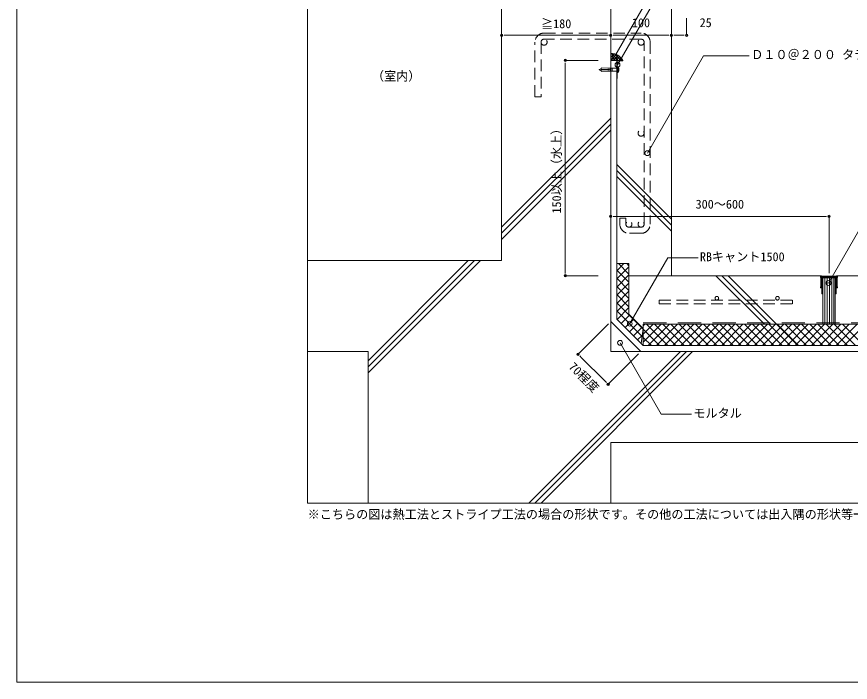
# Model space of a CAD drawing. Units: millimetres, scale not verified. Extents: x -1380 to 1380, y -955 to 955.
# Drawn here: x -1380 to -5, y -955 to 142 of the extents above; entities that cross this region are included whole.
import ezdxf
from ezdxf.enums import TextEntityAlignment as Align

# ---------------------------------------------------------------- set-up
doc = ezdxf.new("R2010")
doc.units = ezdxf.units.MM
doc.header["$LTSCALE"] = 3
doc.linetypes.add('USER1', pattern=[19.05, 12.7, -6.35])
doc.linetypes.add('USER2', pattern=[9.525, 6.35, -3.175])
for name, color, linetype, lineweight in [('0-0_0', 7, 'Continuous', 9), ('0-1_HATCH', 9, 'Continuous', 18), ('0-3_KUTAI', 3, 'Continuous', 18), ('0-4_BOUSUI', 1, 'Continuous', 18), ('0-5_MOJI', 7, 'Continuous', 18), ('0-6_sunpo', 7, 'Continuous', 18), ('0-7_KANAMONO_SCREW', 4, 'Continuous', 18), ('0-8_dannnetu', 6, 'Continuous', 18), ('0-9_KANAMONO', 4, 'Continuous', 18), ('0-A_TENSEN', 4, 'USER2', 18), ('0-B_WAKU', 7, 'Continuous', 18), ('0-D_bousui2', 7, 'USER1', 9)]:
    doc.layers.add(name, color=color, linetype=linetype, lineweight=lineweight)
doc.styles.add('ＭＳ ゴシック', font='')
doc.styles.get('ＭＳ ゴシック').set_extended_font_data('MS Gothic')

# ---------------------------------------------------------------- blocks, each defined once
blk = doc.blocks.new('_DOT')
at = {"layer": '0-0_0'}
for p, q in [((-0.5, 0), (-1, 0)), ((0.25, 0), (-0.25, 0))]:
    blk.add_line(p, q, dxfattribs=at)
blk.add_circle((0, 0), 0.25, dxfattribs=at)

msp = doc.modelspace()

# ---------------------------------------------------------------- linework, layer by layer
at = {"layer": '0-0_0', "lineweight": 18}
msp.add_lwpolyline([(-899.979, -659.984), (900.021, -659.984), (900.021, 540.016), (-899.979, 540.016)], close=True, dxfattribs=at)
at = {"layer": '0-1_HATCH'}
for p, q in [((-579.979, -204.984), (-399.979, -24.984)), ((-579.979, -214.984), (-399.979, -34.984)), ((-579.979, -224.984), (-399.979, -44.984)), ((-389.979, -101.593), (-299.979, -191.593)), ((-389.979, -111.593), (-299.979, -201.593)), ((-389.979, -121.593), (-299.979, -211.593)), ((-799.979, -434.984), (-624.979, -259.984)), ((-799.979, -424.984), (-634.979, -259.984)), ((-799.979, -444.984), (-614.979, -259.984)), ((-389.979, -276.629), (-378.334, -264.984)), ((-389.979, -290.099), (-369.979, -270.099)), ((-369.979, -282.19), (-387.184, -264.984)), ((-369.979, -268.719), (-373.714, -264.984)), ((-369.979, -295.66), (-389.979, -275.66)), ((-389.979, -303.57), (-369.979, -283.57)), ((-226.588, -284.984), (-146.588, -364.984)), ((-216.588, -284.984), (-136.588, -364.984)), ((-206.588, -284.984), (-91.588, -399.984)), ((-369.979, -309.131), (-389.979, -289.131)), ((-389.979, -317.04), (-369.979, -297.04)), ((-369.979, -322.601), (-389.979, -302.601)), ((-389.979, -330.511), (-369.979, -310.511)), ((-369.979, -336.071), (-389.979, -316.071)), ((-389.979, -343.981), (-369.979, -323.981)), ((-346.522, -372.998), (-389.979, -329.542)), ((-348.186, -384.805), (-389.979, -343.012)), ((-389.426, -356.898), (-369.979, -337.451)), ((-382.691, -363.633), (-368.548, -349.491)), ((-375.955, -370.368), (-361.813, -356.226)), ((-369.22, -377.104), (-355.078, -362.961)), ((-362.485, -383.839), (-348.343, -369.697)), ((-346.339, -367.693), (-343.631, -364.984)), ((-346.339, -381.164), (-330.16, -364.984)), ((-346.339, -394.634), (-316.69, -364.984)), ((-306.066, -399.984), (-341.066, -364.984)), ((-338.219, -399.984), (-303.219, -364.984)), ((-292.596, -399.984), (-327.596, -364.984)), ((-324.749, -399.984), (-289.749, -364.984)), ((-279.125, -399.984), (-314.125, -364.984)), ((-311.279, -399.984), (-276.279, -364.984)), ((-265.655, -399.984), (-300.655, -364.984)), ((-297.808, -399.984), (-262.808, -364.984)), ((-252.184, -399.984), (-287.184, -364.984)), ((-284.338, -399.984), (-249.338, -364.984)), ((-238.714, -399.984), (-273.714, -364.984)), ((-270.867, -399.984), (-235.867, -364.984)), ((-225.244, -399.984), (-260.244, -364.984)), ((-257.397, -399.984), (-222.397, -364.984)), ((-211.773, -399.984), (-246.773, -364.984)), ((-243.927, -399.984), (-208.927, -364.984)), ((-198.303, -399.984), (-233.303, -364.984)), ((-230.456, -399.984), (-195.456, -364.984)), ((-184.833, -399.984), (-219.833, -364.984)), ((-216.986, -399.984), (-181.986, -364.984)), ((-171.362, -399.984), (-206.362, -364.984)), ((-203.516, -399.984), (-168.516, -364.984)), ((-157.892, -399.984), (-192.892, -364.984)), ((-190.045, -399.984), (-155.045, -364.984)), ((-144.421, -399.984), (-179.421, -364.984)), ((-176.575, -399.984), (-141.575, -364.984)), ((-130.951, -399.984), (-165.951, -364.984)), ((-163.104, -399.984), (-128.104, -364.984)), ((-117.481, -399.984), (-152.481, -364.984)), ((-149.634, -399.984), (-114.634, -364.984)), ((-104.01, -399.984), (-139.01, -364.984)), ((-136.164, -399.984), (-101.164, -364.984)), ((-90.54, -399.984), (-125.54, -364.984)), ((-122.693, -399.984), (-87.693, -364.984)), ((-77.069, -399.984), (-112.069, -364.984)), ((-109.223, -399.984), (-74.223, -364.984)), ((-63.599, -399.984), (-98.599, -364.984)), ((-95.752, -399.984), (-60.752, -364.984)), ((-50.129, -399.984), (-85.129, -364.984)), ((-82.282, -399.984), (-47.282, -364.984)), ((-36.658, -399.984), (-71.658, -364.984)), ((-68.812, -399.984), (-33.812, -364.984)), ((-23.188, -399.984), (-58.188, -364.984)), ((-55.341, -399.984), (-20.341, -364.984)), ((-9.718, -399.984), (-44.718, -364.984)), ((-41.871, -399.984), (-6.871, -364.984)), ((3.753, -399.984), (-31.247, -364.984)), ((-28.401, -399.984), (6.599, -364.984)), ((17.223, -399.984), (-17.777, -364.984)), ((-14.93, -399.984), (20.07, -364.984)), ((-355.75, -390.574), (-347.892, -382.716)), ((-319.536, -399.984), (-346.339, -373.181)), ((-333.007, -399.984), (-346.339, -386.652)), ((-534.979, -659.984), (-284.979, -409.984)), ((-524.979, -659.984), (-274.979, -409.984)), ((-514.979, -659.984), (-264.979, -409.984))]:
    msp.add_line(p, q, dxfattribs=at)
at = {"layer": '0-3_KUTAI'}
for p, q in [((-579.979, 540.016), (-579.979, -259.984)), ((-579.979, -259.984), (-899.979, -259.984)), ((-53.979, -284.984), (-369.979, -284.984)), ((-46.765, -364.984), (-46.765, -288.484)), ((-43.015, -364.984), (-43.015, -288.484)), ((-39.265, -364.984), (-39.265, -288.484)), ((-35.515, -364.984), (-35.515, -288.484)), ((-31.765, -364.984), (-31.765, -288.484)), ((900.021, -284.984), (-25.979, -284.984)), ((-350.482, -409.984), (-399.979, -360.487)), ((-799.979, -409.984), (-899.979, -409.984)), ((-799.979, -409.984), (-799.979, -659.984)), ((900.021, -559.984), (-399.979, -559.984)), ((-399.979, -559.984), (-399.979, -659.984))]:
    msp.add_line(p, q, dxfattribs=at)
for points in [[(900.021, -409.984), (-399.979, -409.984), (-399.979, 240.016)], [(-399.979, 190.016), (-299.979, 190.016), (-299.979, -284.984)], [(-49.979, -364.984), (-49.979, -288.484), (-29.979, -288.484), (-29.979, -364.984)]]:
    msp.add_lwpolyline(points, dxfattribs=at)
for points in [[(-27.479, -285.484), (-26.979, -284.984), (-25.979, -284.984), (-25.979, -287.984), (-26.479, -287.984), (-26.479, -302.984), (-25.979, -302.984), (-25.979, -304.984), (-27.479, -304.984), (-27.479, -286.484), (-52.479, -286.484), (-52.479, -304.984), (-53.979, -304.984), (-53.979, -302.984), (-53.479, -302.984), (-53.479, -287.984), (-53.979, -287.984), (-53.979, -284.984), (-52.979, -284.984), (-52.479, -285.484), (-39.979, -285.484)], [(-28.979, -286.984), (-28.979, -287.984), (-30.979, -287.984), (-30.979, -288.484), (-28.979, -288.484), (-28.979, -299.984), (-29.479, -299.984), (-28.979, -300.984), (-28.979, -313.984), (-29.479, -313.984), (-28.979, -314.984), (-27.979, -314.984), (-27.979, -288.484), (-27.479, -288.484), (-27.479, -286.484), (-52.479, -286.484), (-52.479, -288.484), (-51.979, -288.484), (-51.979, -314.984), (-50.979, -314.984), (-50.479, -313.984), (-50.979, -313.984), (-50.979, -300.984), (-50.479, -299.984), (-50.979, -299.984), (-50.979, -288.484), (-48.979, -288.484), (-48.979, -287.984), (-50.979, -287.984), (-50.979, -286.984)]]:
    msp.add_lwpolyline(points, close=True, dxfattribs=at)
at = {"layer": '0-4_BOUSUI'}
for p, q in [((-399.979, 79.423), (-398.045, 81.357)), ((-399.979, 74.933), (-394.171, 80.74)), ((-399.979, 70.443), (-390.806, 79.615)), ((-392.05, 70.016), (-399.979, 77.944)), ((-396.54, 70.016), (-399.979, 73.454)), ((-399.979, 70.016), (-389.979, 70.016)), ((-387.56, 70.016), (-398.948, 81.404)), ((-395.916, 70.016), (-387.84, 78.092)), ((-383.07, 70.016), (-393.661, 80.607)), ((-391.426, 70.016), (-385.218, 76.224)), ((-386.936, 70.016), (-382.916, 74.036)), ((-382.446, 70.016), (-380.93, 71.531))]:
    msp.add_line(p, q, dxfattribs=at)
msp.add_lwpolyline([(900.021, -399.984), (-346.339, -399.984), (-389.979, -356.345), (-389.979, 40.016)], dxfattribs=at)
msp.add_arc((-399.663, 58.72), 22.695, 29.84923, 90.79732, dxfattribs=at)
at = {"layer": '0-5_MOJI'}
for points in [[(-147.332, 249.413), (-293.616, 249.413), (-393.293, 76.768)], [(-140.523, 179.904), (-321.036, 179.904), (-388.778, 62.572)], [(-171.414, 77.727), (-246.888, 77.727), (-339.634, -82.913)], [(178.352, -4.077), (128.352, -4.077), (-40.725, -296.926)], [(-255.997, -255.346), (-305.997, -255.346), (-368.645, -363.855)], [(-266.736, -513.202), (-316.736, -513.202), (-384.648, -395.575)]]:
    msp.add_lwpolyline(points, dxfattribs=at)
for centre in [(-393.293, 76.768), (-388.778, 62.572), (-339.634, -82.913), (-40.725, -296.926), (-368.645, -363.855), (-384.648, -395.575)]:
    msp.add_circle(centre, 4, dxfattribs=at)
at = {"layer": '0-6_sunpo'}
for p, q in [((-274.979, 139.516), (-274.979, 111.384)), ((-579.979, 131.384), (-579.979, 111.384)), ((-399.979, 131.384), (-399.979, 111.384)), ((-399.979, 126.384), (-399.979, 111.384)), ((-299.979, 126.384), (-299.979, 111.384)), ((-299.979, 126.384), (-299.979, 111.384)), ((-571.979, 111.384), (-407.979, 111.384)), ((-391.979, 111.384), (-307.979, 111.384)), ((-291.979, 111.384), (-282.979, 111.384)), ((-420.92, 70.016), (-475.098, 70.016)), ((-475.098, -276.984), (-475.098, 62.016)), ((-399.979, -216.336), (-399.979, -187.087)), ((-391.979, -187.087), (-47.979, -187.087)), ((-39.979, -280.484), (-39.979, -187.087)), ((-420.92, -284.984), (-475.098, -284.984)), ((-403.515, -364.022), (-453.838, -414.346)), ((-448.181, -420.003), (-409.997, -458.187)), ((-354.017, -413.52), (-404.341, -463.843))]:
    msp.add_line(p, q, dxfattribs=at)
at = {"layer": '0-7_KANAMONO_SCREW'}
for p, q in [((-416.002, 56.21), (-418.922, 55.001)), ((-416.599, 55.963), (-416.002, 53.573)), ((-401.835, 54.824), (-416.002, 55.449)), ((-415.212, 55.414), (-414.817, 53.835)), ((-404.749, 57.244), (-414.853, 57.69)), ((-413.948, 55.358), (-413.581, 53.889)), ((-412.684, 55.303), (-412.344, 53.944)), ((-411.42, 55.247), (-411.108, 53.998)), ((-410.156, 55.191), (-409.872, 54.053)), ((-408.892, 55.135), (-408.635, 54.107)), ((-407.628, 55.08), (-407.399, 54.162)), ((-406.364, 55.024), (-406.162, 54.216)), ((-404.758, 57.036), (-404.749, 57.244)), ((-401.844, 56.907), (-404.758, 57.036)), ((-404.55, 57.027), (-404.541, 57.235)), ((-402.043, 57.125), (-404.541, 57.235)), ((-402.052, 56.917), (-402.043, 57.125)), ((-401.844, 56.907), (-401.835, 57.116)), ((-390.012, 57.116), (-401.835, 57.116)), ((-400.168, 57.116), (-400.168, 52.116)), ((-397.668, 57.116), (-397.668, 52.116)), ((-389.179, 59.199), (-389.179, 57.949)), ((-389.179, 59.199), (-387.512, 59.199)), ((-389.179, 57.949), (-389.179, 51.282)), ((-387.512, 59.199), (-387.512, 50.032)), ((-387.096, 58.157), (-387.512, 58.157)), ((-387.096, 51.074), (-387.096, 58.157)), ((-387.096, 58.157), (-386.887, 57.116)), ((-386.887, 52.116), (-386.887, 57.116)), ((-416.002, 53.021), (-418.922, 54.231)), ((-401.835, 54.407), (-416.002, 53.782)), ((-416.002, 53.782), (-416.002, 52.116)), ((-416.002, 52.116), (-414.853, 51.541)), ((-404.749, 51.987), (-414.853, 51.541)), ((-405.1, 54.968), (-404.926, 54.271)), ((-401.844, 52.324), (-404.758, 52.195)), ((-404.758, 52.195), (-404.749, 51.987)), ((-404.55, 52.204), (-404.541, 51.996)), ((-402.043, 52.106), (-404.541, 51.996)), ((-403.836, 54.912), (-403.69, 54.325)), ((-402.573, 54.856), (-402.453, 54.38)), ((-402.052, 52.315), (-402.043, 52.106)), ((-401.844, 52.324), (-401.835, 52.116)), ((-401.835, 54.824), (-401.835, 54.407)), ((-390.012, 52.116), (-401.835, 52.116)), ((-389.179, 51.282), (-389.179, 50.032)), ((-387.512, 50.032), (-389.179, 50.032)), ((-387.512, 51.074), (-387.096, 51.074)), ((-386.887, 52.116), (-387.096, 51.074))]:
    msp.add_line(p, q, dxfattribs=at)
msp.add_lwpolyline([(-416.002, 55.449), (-416.002, 57.116), (-414.853, 57.69)], dxfattribs=at)
for centre, radius, start, end in [((-390.012, 57.949), 0.833, 270, 0), ((-418.762, 54.616), 0.417, 112.5, 247.5), ((-390.012, 51.282), 0.833, 0, 90)]:
    msp.add_arc(centre, radius, start, end, dxfattribs=at)
at = {"layer": '0-8_dannnetu'}
for p, q in [((-369.979, -264.984), (-389.979, -264.984)), ((-346.339, -399.984), (-346.339, -364.984)), ((900.021, -364.984), (-346.339, -364.984)), ((-346.339, -371.7), (-349.833, -396.491))]:
    msp.add_line(p, q, dxfattribs=at)
msp.add_lwpolyline([(-346.339, -371.7), (-369.979, -348.06), (-369.979, -264.984)], dxfattribs=at)
at = {"layer": '0-9_KANAMONO'}
msp.add_lwpolyline([(-389.979, 70.016), (-389.979, 40.016), (-389.179, 40.016), (-389.179, 69.216), (-379.979, 69.216), (-379.979, 70.016)], close=True, dxfattribs=at)
at = {"layer": '0-A_TENSEN'}
for p, q in [((-509.977, 115.016), (-349.977, 115.016)), ((-349.977, 105.016), (-509.977, 105.016)), ((-344.977, -199.984), (-344.977, 100.016)), ((-334.977, 100.016), (-334.977, -199.984)), ((-384.977, -199.984), (-384.977, -189.984)), ((-369.977, -204.984), (-349.977, -204.984)), ((-349.977, -214.984), (-369.977, -214.984)), ((-319.979, -330.984), (-319.979, -324.984)), ((-319.979, -330.984), (-99.979, -330.984))]:
    msp.add_line(p, q, dxfattribs=at)
for points in [[(-514.977, 100.016), (-514.977, 10.016), (-524.977, 10.016), (-524.977, 100.016)], [(-384.977, -189.984), (-374.977, -189.984), (-374.977, -199.984)], [(-319.979, -324.984), (-99.979, -324.984), (-99.979, -330.984)]]:
    msp.add_lwpolyline(points, dxfattribs=at)
for centre, radius in [((-509.977, 100.016), 5), ((-349.977, 100.016), 5), ((-349.977, -49.984), 5), ((-369.977, -199.984), 5), ((-349.977, -199.984), 5), ((-224.979, -321.984), 3), ((-124.979, -321.984), 3)]:
    msp.add_circle(centre, radius, dxfattribs=at)
for centre, radius, start, end in [((-509.977, 100.016), 15, 90, 180), ((-349.977, 100.016), 15, 0, 90), ((-509.977, 100.016), 5, 90, 180), ((-349.977, 100.016), 5, 0, 90), ((-369.977, -199.984), 15, 180, 270), ((-369.977, -199.984), 5, 180, 270), ((-349.977, -199.984), 5, 270, 360), ((-349.977, -199.984), 15, 270, 360)]:
    msp.add_arc(centre, radius, start, end, dxfattribs=at)
at = {"layer": '0-B_WAKU'}
msp.add_lwpolyline([(-1379.979, -954.984), (1380.021, -954.984), (1380.021, 955.016), (-1379.979, 955.016)], close=True, dxfattribs=at)
at = {"layer": '0-D_bousui2'}
msp.add_line((-346.339, -362.484), (900.021, -362.484), dxfattribs=at)

# ---------------------------------------------------------------- block references
at = {"layer": '0-6_sunpo', "xscale": 8, "yscale": 8}
for p, rotation in [((-579.979, 111.384), 180), ((-399.979, 111.384), 180), ((-299.979, 111.384), 180), ((-475.098, 70.016), 90), ((-399.979, -187.087), 180), ((-475.098, -284.984), 270), ((-453.838, -414.346), 135), ((-404.341, -463.843), 315)]:
    msp.add_blockref('_DOT', p, dxfattribs=dict(at, rotation=rotation))
for p in [(-399.979, 111.384), (-299.979, 111.384), (-274.979, 111.384), (-39.979, -187.087)]:
    msp.add_blockref('_DOT', p, dxfattribs=at)

# ---------------------------------------------------------------- texts
at = {"layer": '0-5_MOJI', "style": 'ＭＳ ゴシック'}
for s, p in [('Ｄ１０＠２００ タテ・ヨコ', (-168.414, 67.727)), ('（室内）', (-793.971, 32.267)), ('RBキャント1500', (-252.997, -265.346)), ('モルタル', (-263.736, -523.202)), ('※こちらの図は熱工法とストライプ工法の場合の形状です。その他の工法については出入隅の形状等一部が異なります。', (-899.979, -689.984))]:
    msp.add_text(s, height=14.66, dxfattribs=at).set_placement(p, align=Align.BOTTOM_LEFT)
at = {"layer": '0-6_sunpo', "style": 'ＭＳ ゴシック'}
for s, p in [('≧180', (-514.979, 118.718)), ('100', (-365.034, 120.291)), ('25', (-253.424, 120.447)), ('300～600', (-259.979, -178.694))]:
    msp.add_text(s, height=14.66, dxfattribs=at).set_placement(p, align=Align.BOTTOM_LEFT)
for s, rotation, p in [('150以上（水上）', 90, (-477.57, -182.484)), ('70程度', 315, (-473.809, -439.289))]:
    msp.add_text(s, height=14.66, rotation=rotation, dxfattribs=at).set_placement(p, align=Align.BOTTOM_LEFT)

doc.saveas('drawing.dxf')
